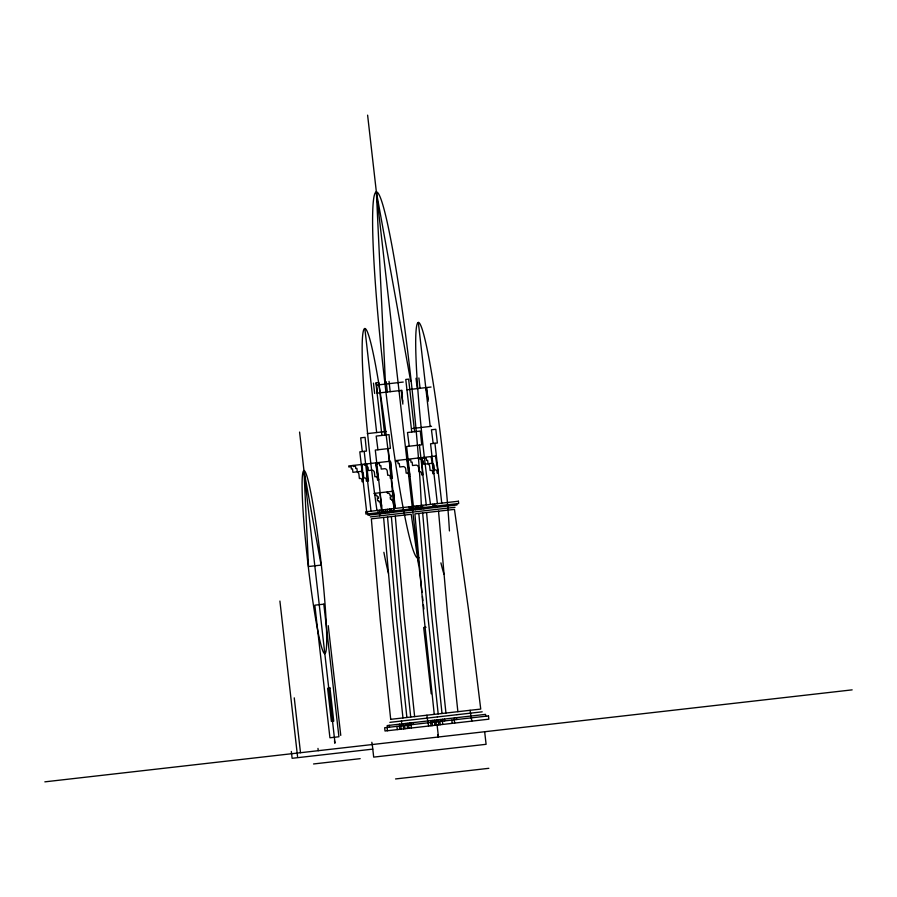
<?xml version="1.0" encoding="UTF-8"?>
<svg xmlns="http://www.w3.org/2000/svg" width="897" height="897" viewBox="0 0 897 897"><rect width="100%" height="100%" fill="white"/><g stroke="black" fill="none" stroke-linecap="round" stroke-linejoin="round"><path stroke-width="1.35" d="M379.711 515.853L379.543 513.835M402.596 400.645L402.63 402.181M393.548 492.588L394.232 501.333M402.024 392.628L402.45 397.192M376.841 385.06L403.235 382.055M377.099 393.178L401.946 390.341L402.192 392.594M406.946 389.78L431.053 387.033M367.299 433.621L386.271 431.457M412.586 428.463L431.547 426.299M408.057 459.186L395.51 460.621L395.633 461.663L397.909 461.394L398.167 463.682L399.311 463.558L399.703 466.989L403.403 466.563A2.758 2.747 83.5 0 1 405.691 468.896L406.184 473.19L407.328 473.067A1.872 1.861 0 0 1 408.662 474.648M436.368 455.956L408.348 459.152L408.46 460.195L410.748 459.937L411.005 462.224L412.138 462.09L412.53 465.521L416.242 465.106A2.758 2.747 83.5 0 1 418.529 467.427L419.011 471.732L420.155 471.598A1.872 1.861 0 0 1 421.5 473.19L421.691 474.905L422.913 474.76L421.736 458.681M366.66 464.96L364.328 465.229L364.204 464.186M375.966 463.895L378.612 479.805M390.599 462.235L391.417 476.61M421.904 458.67L419.572 458.928L419.46 457.885M421.915 460.98L423.261 460.823L423.653 464.254L427.353 463.839A2.758 2.747 83.5 0 1 429.641 466.16L430.134 470.465L431.266 470.331A1.872 1.861 0 0 1 432.612 471.923L432.803 473.638L433.946 473.504M378.691 479.794L377.559 479.929L377.357 478.213A1.872 1.861 0 0 0 376.022 476.632L374.879 476.756L374.397 472.461A2.758 2.747 83.5 0 0 372.109 470.129L368.398 470.555L368.005 467.124L366.671 467.27L367.467 479.346M408.853 476.363L409.996 476.229M374.06 493.417L393.402 491.208L395.364 508.42M381.606 506.099L381.012 501.558M370.304 516.93L411.813 512.198M413.865 511.963L455.048 507.276M426.041 627.25L423.676 627.519L431.222 693.818M390.666 719.338L480.736 709.079L468.526 609.758L454.454 509.384L414.907 513.88L423.788 614.86L434.26 714.371M389.847 722.354L405.803 720.538M406.038 720.504L437.108 716.972M437.344 716.938L456.786 714.73M457.033 714.696L482.205 711.826M44.85 781.848L852.15 689.86M372.782 749.118L292.119 758.301L291.334 751.451M313.546 763.964L360.179 758.66M395.555 778.944L488.831 768.314M470.106 710.289L471.205 717.88M426.871 715.212L427.97 722.803M426.434 389.847L427.05 394.388M410.68 381.203L376.37 191.98L385.497 384.073M401.486 720.683L401.609 722.466M418.63 565.211L411.218 514.306L371.347 518.847L380.216 619.827L390.7 719.338M427.981 399.288L427.264 394.366M433.666 471.8L431.098 456.562M409.716 474.524L407.16 459.286M485.737 716.221L485.524 714.371L387.19 725.583L387.403 727.433M484.66 731.739L486.096 744.308L373.69 757.113L372.266 744.544M456.764 503.733L456.909 505.022L367.983 515.158L367.837 513.858M471.385 717.858L471.755 721.132M434.933 443.286L441.75 503.127M435.471 456.068L438.229 473.011L437.175 473.134L436.974 471.418A1.872 1.861 0 0 0 435.639 469.837L434.507 469.972L434.013 465.666A2.758 2.747 83.5 0 0 431.726 463.334L428.026 463.76L427.634 460.329L426.49 460.464L426.232 458.176L423.945 458.434L423.833 457.392M426.737 387.515L428.205 401.206M433.184 443.488L431.446 429.786L435.819 429.293L437.377 443.006L430.56 443.78L437.377 503.632M425.997 387.605L426.254 389.847M418.338 322.438L430.19 426.456M436.469 506.043L436.615 507.332M435.011 506.211L435.157 507.5M434.552 503.957L434.81 506.233M418.877 377.951L420.054 388.278M432.836 504.148L433.094 506.424M456.45 717.69L456.663 719.54M416.029 378.276L417.206 388.603M454.364 717.925L454.577 719.775M454.286 719.809L454.656 723.072M451.83 720.089L452.2 723.352M421.781 457.627L422.117 460.957M419.437 445.047L426.254 504.899M424.539 507.399L424.685 508.689M414.605 431.704L408.617 379.128L405.769 379.453L411.757 432.029M423.081 507.567L423.227 508.857M422.61 505.314L422.868 507.59M420.906 505.504L421.164 507.792M420.615 507.848L420.76 509.137M444.52 719.046L444.733 720.896M419.157 508.016L419.303 509.305M418.686 505.762L418.955 508.038M442.434 719.282L442.647 721.132M442.344 721.166L442.726 724.44M416.982 505.953L417.24 508.229M416.769 508.285L416.926 509.574M440.595 719.495L440.808 721.345M409.234 446.213L407.496 432.511L420.323 431.053L421.713 444.789L406.61 446.515L413.427 506.357M439.9 721.446L440.27 724.72M415.322 508.453L415.468 509.743M414.851 506.2L415.109 508.476M402.226 397.225L402.618 400.645M401.206 390.43L402.854 404.099M438.51 719.73L438.723 721.58M438.42 721.614L438.801 724.877M413.147 506.39L413.405 508.666M412.855 508.734L413.001 510.023M436.761 719.932L436.974 721.782M367.613 115.152L412.306 507.455M412.631 510.236L421.982 592.323M422.453 596.494L422.924 600.665M423.406 604.836L423.877 609.018M437.041 724.473L438.465 736.998M437.714 734.766L437.971 737.054M435.976 721.894L436.346 725.157M411.398 508.902L411.544 510.191M410.927 506.648L411.185 508.924M434.675 720.168L434.888 722.018M434.585 722.051L434.955 725.314M409.223 506.839L409.481 509.115M432.836 720.381L433.049 722.231M432.141 722.332L432.511 725.595M430.751 720.616L430.964 722.466M430.661 722.5L431.031 725.763M428.149 722.791L428.587 726.043M389.029 381.36L390.206 391.686M386.181 381.685L387.358 392.011M388.143 448.612L394.96 508.464M394.388 508.532L393.009 501.479A1.346 1.346 0 0 0 391.72 500.324L391.585 499.169L390.453 499.304L390.184 497.016L391.327 496.882L391.148 495.346L390.016 495.48L389.87 494.247A2.758 2.747 83.5 0 0 387.448 493.283L387.302 491.915M384.757 435.112L378.769 382.526L375.921 382.851L381.92 435.426M393.234 510.965L393.379 512.265M391.776 511.133L391.922 512.422M391.316 508.879L391.574 511.155M376.325 382.806L377.491 393.133M389.601 509.07L389.859 511.357M389.309 511.413L389.455 512.703M413.214 722.612L413.427 724.462M373.477 383.131L374.654 393.458M387.852 511.582L388.009 512.871M387.392 509.328L387.65 511.604M411.129 722.847L411.342 724.698M411.05 724.731L411.42 728.005M385.676 509.518L385.934 511.795M376.953 510.371A130.009 9.295 83.5 0 1 364.855 328.526L376.662 432.556M385.475 511.851L385.62 513.14M409.29 723.06L409.503 724.911M377.929 449.778L376.191 436.088L389.029 434.619L390.408 448.354L375.305 450.081L382.088 509.933M408.595 725.011L408.965 728.286M384.017 512.019L384.163 513.308M383.546 509.765L383.804 512.041M407.216 723.296L407.417 725.146M407.126 725.18L407.496 728.454M377.043 462.717L377.155 463.76L379.442 463.502L379.7 465.79L380.844 465.655L381.236 469.086L384.936 468.671A2.758 2.747 83.5 0 1 387.224 470.992L387.717 475.298L388.85 475.163A1.872 1.861 0 0 1 390.195 476.756L390.386 478.471L392.426 478.236L390.487 461.193L348.72 465.947L348.843 466.989L351.119 466.732L351.377 469.019L352.521 468.884L352.913 472.315L356.614 471.889A2.758 2.747 83.5 0 1 358.901 474.221L359.394 478.527L360.538 478.393A1.872 1.861 0 0 1 361.872 479.973L362.063 481.689L363.285 481.554L362.164 464.422M381.001 501.535L379.756 492.767M381.842 509.956L382.1 512.232M381.561 509.989L380.171 502.937A1.346 1.346 0 0 0 378.893 501.782L378.758 500.638L377.615 500.761L377.357 498.474L378.5 498.351L378.321 496.815L377.177 496.938L377.043 495.716A2.758 2.747 83.5 0 0 374.621 494.74L374.464 493.372M375.854 462.852L377.794 479.906M381.55 512.299L381.696 513.589M405.455 723.498L405.668 725.348M404.67 725.46L405.04 728.723M380.093 512.467L380.238 513.757M379.622 510.214L379.891 512.49M403.37 723.733L403.583 725.583M403.28 725.617L403.661 728.891M377.917 510.404L378.175 512.68M401.531 723.946L401.744 725.796M400.836 725.897L401.206 729.16M399.445 724.182L399.658 726.032M399.356 726.065L399.737 729.328M396.911 726.346L397.281 729.609M366.537 463.917L368.476 480.96L366.436 481.196L366.245 479.48A1.872 1.861 0 0 0 364.911 477.899L363.767 478.023L363.274 473.728A2.758 2.747 83.5 0 0 360.986 471.396L357.286 471.822L356.894 468.391L355.75 468.514L355.492 466.227L353.216 466.496L353.093 465.453M366.492 464.982L366.873 467.247M364.193 451.348L371.01 511.189M362.276 451.561L360.706 437.848L365.079 437.344L366.469 451.09L359.82 451.841L366.638 511.694M369.284 513.701L369.441 514.99M367.366 511.604L367.624 513.891M389.276 725.337L389.489 727.187M387.1 727.467L387.47 730.73M371.84 742.279L372.098 744.555M328.246 625.658L340.759 735.394M299.576 432.074L334.996 742.996M334.491 740.743L334.749 743.03M317.975 748.412L318.244 750.699M294.25 697.844L300.506 752.718M279.909 601.057L297.546 756.53M457.874 711.68L447.401 612.169L438.532 511.189M445.944 713.037L435.471 613.526L426.591 512.557M442.019 713.485L431.547 613.974L422.666 513.006M438.185 713.922L427.712 614.411L418.832 513.443M414.638 716.602L404.166 617.091L395.297 516.123M410.714 717.051L400.241 617.54L391.372 516.571M406.879 717.488L396.407 617.977L387.526 517.008M402.955 717.936L392.482 618.425L383.602 517.457M444.06 574.372A130.009 9.295 83.5 0 1 440.92 562.879M430.493 504.282A130.009 9.295 83.5 0 1 415.692 343.786A130.009 9.295 83.5 0 1 429.988 363.902A130.009 9.295 83.5 0 1 449.431 530.934M388.491 573.418A130.009 9.295 83.5 0 1 383.882 552.305M364.855 328.526A130.009 9.295 83.5 0 1 393.985 509.664M418.989 557.654A184.311 13.175 83.5 0 1 379.868 336.274A184.311 13.175 83.5 0 1 385.553 215.134A184.311 13.175 83.5 0 1 421.377 506.872M458.423 501.232L365.651 511.806L365.92 514.082L458.681 503.509L458.423 501.232M321.104 565.099L308.512 566.534L303.948 470.488L321.104 565.099M323.817 604.163L314.825 605.183L329.928 737.783L338.92 736.762L323.817 604.163M329.973 687.988L327.607 688.257L331.374 721.412L333.751 721.143L329.973 687.988M488.484 715.907L384.656 727.747L385.026 731.01L488.854 719.181L488.484 715.907M303.5 516.919A92.156 6.593 83.5 0 0 324.815 653.621A92.156 6.593 83.5 0 0 314.836 515.629A92.156 6.593 83.5 0 0 303.5 516.919"/></g></svg>
